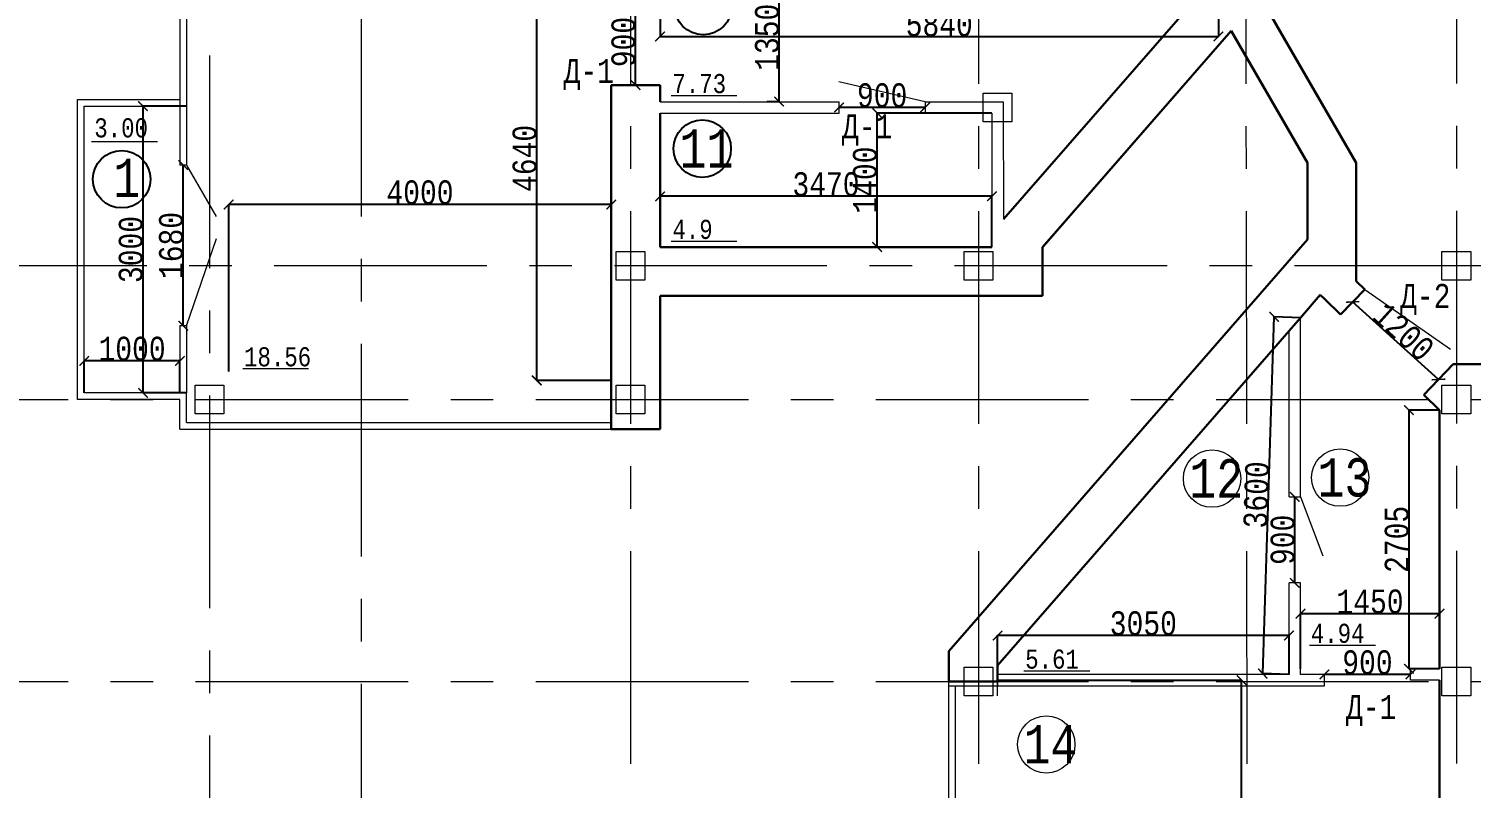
# Model space of a CAD drawing. Header units: millimetres. Extents: x -689206 to 4969298, y -1019800 to 703299.
# Drawn here: x 513378 to 528457, y -640407 to -632468 of the extents above; entities that cross this region are included whole.
import ezdxf

# ---------------------------------------------------------------- set-up
doc = ezdxf.new("R2010")
doc.units = ezdxf.units.MM
doc.linetypes.add('осеваяX2', pattern=[101.6, 63.5, -12.7, 12.7, -12.7])
for name, color, linetype, lineweight in [('б', 231, 'Continuous', 30), ('БАЛКОН', 7, 'Continuous', 20), ('несущие', 7, 'Continuous', 30), ('ПЕРЕГОРОДКИ', 252, 'Continuous', 9), ('РАЗМЕРЫ', 7, 'Continuous', 9), ('стены', 7, 'Continuous', 20)]:
    doc.layers.add(name, color=color, linetype=linetype, lineweight=lineweight)
doc.layers.add('четотам', color=7, linetype='Continuous')
doc.styles.add('Аннотативный', font='isocteur.ttf', dxfattribs={"width": 0.7, "height": 250})
doc.dimstyles.new('Аннотативный', dxfattribs={"dimscale": 0, "dimtxt": 250, "dimasz": 100, "dimexe": 1.25, "dimexo": 0.625, "dimtad": 1, "dimdec": 0, "dimtxsty": 'Аннотативный', "dimblk": 'ARCHTICK', "dimcen": 2.5, "dimadec": 0, "dimazin": 0, "dimtfac": 1, "dimtdec": 0, "dimtmove": 0, "dimatfit": 3, "dimfxl": 1, "dimarcsym": 0})

# ---------------------------------------------------------------- blocks, each defined once
blk = doc.blocks.new('_ArchTick')
at = {"color": 0, "linetype": 'ByBlock', "const_width": 0.15}
blk.add_lwpolyline([(-0.5, -0.5), (0.5, 0.5)], dxfattribs=at)
blk = doc.blocks.new('*D4119')
at = {"layer": 'Defpoints', "color": 0, "lineweight": 9, "transparency": 16777216}
for p in [(523506, -639278), (526058, -639278), (523506, -642839)]:
    blk.add_point(p, dxfattribs=at)
at = {"layer": 'стены', "color": 0, "lineweight": -2, "transparency": 16777216}
for p, q in [((523507, -639278), (526060, -639278)), ((526058, -642839), (526058, -639278)), ((523507, -642839), (526060, -642839))]:
    blk.add_line(p, q, dxfattribs=at)
at = {"layer": 'стены', "color": 0, "lineweight": -2, "transparency": 16777216, "xscale": 100, "yscale": 100, "zscale": 100}
for p, rotation in [((526058, -639278), 90), ((526058, -642839), 270)]:
    blk.add_blockref('_ArchTick', p, dxfattribs=dict(at, rotation=rotation))
at = {"layer": 'стены', "color": 0, "lineweight": 5, "transparency": 16777216, "insert": (525933, -641059), "char_height": 250, "attachment_point": 5, "rotation": 90, "style": 'Аннотативный'}
blk.add_mtext('3560', dxfattribs=at)
blk = doc.blocks.new('*D4145')
at = {"layer": 'Defpoints', "color": 0, "lineweight": 9, "transparency": 16777216}
for p in [(526613, -637361), (526613, -637361), (526613, -638261)]:
    blk.add_point(p, dxfattribs=at)
at = {"layer": 'стены', "color": 0, "lineweight": -2, "transparency": 16777216}
for p, q in [((526613, -638261), (526613, -637361)), ((526614, -637361), (526614, -637361)), ((526614, -638261), (526614, -638261))]:
    blk.add_line(p, q, dxfattribs=at)
at = {"layer": 'стены', "color": 0, "lineweight": -2, "transparency": 16777216, "xscale": 100, "yscale": 100, "zscale": 100}
for p, rotation in [((526613, -637361), 90), ((526613, -638261), 270)]:
    blk.add_blockref('_ArchTick', p, dxfattribs=dict(at, rotation=rotation))
at = {"layer": 'стены', "color": 0, "lineweight": 5, "transparency": 16777216, "insert": (526488, -637811), "char_height": 250, "attachment_point": 5, "rotation": 90, "style": 'Аннотативный'}
blk.add_mtext('900', dxfattribs=at)
blk = doc.blocks.new('*D4147')
at = {"layer": 'Defpoints', "color": 0, "lineweight": 9, "transparency": 16777216}
for p in [(526923, -639218), (526923, -639218), (527823, -639218)]:
    blk.add_point(p, dxfattribs=at)
at = {"layer": 'стены', "color": 0, "lineweight": -2, "transparency": 16777216}
for p, q in [((526923, -639218), (526923, -639217)), ((527823, -639218), (526923, -639218)), ((527823, -639218), (527823, -639217))]:
    blk.add_line(p, q, dxfattribs=at)
at = {"layer": 'стены', "color": 0, "lineweight": -2, "transparency": 16777216, "xscale": 100, "yscale": 100, "zscale": 100, "rotation": 180}
blk.add_blockref('_ArchTick', (526923, -639218), dxfattribs=at)
at = {"layer": 'стены', "color": 0, "lineweight": -2, "transparency": 16777216, "xscale": 100, "yscale": 100, "zscale": 100}
blk.add_blockref('_ArchTick', (527823, -639218), dxfattribs=at)
at = {"layer": 'стены', "color": 0, "transparency": 16777216, "insert": (527373, -639093), "char_height": 250, "attachment_point": 5, "style": 'Аннотативный'}
blk.add_mtext('900', dxfattribs=at)
blk = doc.blocks.new('*D4163')
at = {"layer": 'Defpoints', "color": 0, "linetype": 'ByBlock', "lineweight": 9, "transparency": 16777216}
for p in [(515027, -633275), (514571, -636275), (515027, -636275)]:
    blk.add_point(p, dxfattribs=at)
at = {"layer": 'б', "color": 0, "linetype": 'ByBlock', "lineweight": -2, "transparency": 16777216}
for p, q in [((515026, -633275), (514570, -633275)), ((514571, -633275), (514571, -636275)), ((515026, -636275), (514570, -636275))]:
    blk.add_line(p, q, dxfattribs=at)
at = {"layer": 'б', "color": 0, "linetype": 'ByBlock', "lineweight": -2, "transparency": 16777216, "xscale": 100, "yscale": 100, "zscale": 100}
for p, rotation in [((514571, -633275), 90), ((514571, -636275), 270)]:
    blk.add_blockref('_ArchTick', p, dxfattribs=dict(at, rotation=rotation))
at = {"layer": 'б', "color": 0, "linetype": 'ByBlock', "lineweight": 5, "transparency": 16777216, "insert": (514445, -634775), "char_height": 250, "attachment_point": 5, "rotation": 90, "style": 'Аннотативный'}
blk.add_mtext('3000', dxfattribs=at)
blk = doc.blocks.new('*D4164')
at = {"layer": 'Defpoints', "color": 0, "linetype": 'ByBlock', "lineweight": 9, "transparency": 16777216}
for p in [(513957, -635939), (513957, -636275), (514957, -636275)]:
    blk.add_point(p, dxfattribs=at)
at = {"layer": 'б', "color": 0, "linetype": 'ByBlock', "lineweight": -2, "transparency": 16777216}
for p, q in [((513957, -636274), (513957, -635938)), ((514957, -635939), (513957, -635939)), ((514957, -636274), (514957, -635938))]:
    blk.add_line(p, q, dxfattribs=at)
at = {"layer": 'б', "color": 0, "linetype": 'ByBlock', "lineweight": -2, "transparency": 16777216, "xscale": 100, "yscale": 100, "zscale": 100, "rotation": 180}
blk.add_blockref('_ArchTick', (513957, -635939), dxfattribs=at)
at = {"layer": 'б', "color": 0, "linetype": 'ByBlock', "lineweight": -2, "transparency": 16777216, "xscale": 100, "yscale": 100, "zscale": 100}
blk.add_blockref('_ArchTick', (514957, -635939), dxfattribs=at)
at = {"layer": 'б', "color": 0, "linetype": 'ByBlock', "lineweight": 5, "transparency": 16777216, "insert": (514457, -635814), "char_height": 250, "attachment_point": 5, "style": 'Аннотативный'}
blk.add_mtext('1000', dxfattribs=at)
blk = doc.blocks.new('*D4168')
at = {"layer": 'Defpoints', "color": 0, "lineweight": 9, "transparency": 16777216}
for p in [(523506, -638811), (523506, -639218), (526553, -639218)]:
    blk.add_point(p, dxfattribs=at)
at = {"layer": 'ПЕРЕГОРОДКИ', "color": 0, "lineweight": -2, "transparency": 16777216}
for p, q in [((523506, -639218), (523506, -638809)), ((526553, -638811), (523506, -638811)), ((526553, -639218), (526553, -638809))]:
    blk.add_line(p, q, dxfattribs=at)
at = {"layer": 'ПЕРЕГОРОДКИ', "color": 0, "lineweight": -2, "transparency": 16777216, "xscale": 100, "yscale": 100, "zscale": 100, "rotation": 180}
blk.add_blockref('_ArchTick', (523506, -638811), dxfattribs=at)
at = {"layer": 'ПЕРЕГОРОДКИ', "color": 0, "lineweight": -2, "transparency": 16777216, "xscale": 100, "yscale": 100, "zscale": 100}
blk.add_blockref('_ArchTick', (526553, -638811), dxfattribs=at)
at = {"layer": 'ПЕРЕГОРОДКИ', "color": 0, "lineweight": 5, "transparency": 16777216, "insert": (525030, -638685), "char_height": 250, "attachment_point": 5, "style": 'Аннотативный'}
blk.add_mtext('3050', dxfattribs=at)
blk = doc.blocks.new('*D4169')
at = {"layer": 'Defpoints', "color": 0, "lineweight": 9, "transparency": 16777216}
for p in [(526398, -635479), (526673, -635488), (526553, -639218)]:
    blk.add_point(p, dxfattribs=at)
at = {"layer": 'ПЕРЕГОРОДКИ', "color": 0, "lineweight": -2, "transparency": 16777216}
for p, q in [((526278, -639209), (526398, -635479)), ((526673, -635488), (526397, -635479)), ((526553, -639218), (526277, -639209))]:
    blk.add_line(p, q, dxfattribs=at)
at = {"layer": 'ПЕРЕГОРОДКИ', "color": 0, "lineweight": -2, "transparency": 16777216, "xscale": 100, "yscale": 100, "zscale": 100}
for p, rotation in [((526398, -635479), 88.15754055116216), ((526278, -639209), 268.1575405511622)]:
    blk.add_blockref('_ArchTick', p, dxfattribs=dict(at, rotation=rotation))
at = {"layer": 'ПЕРЕГОРОДКИ', "color": 0, "lineweight": 5, "transparency": 16777216, "insert": (526213, -637340), "char_height": 250, "attachment_point": 5, "rotation": 88.1575, "style": 'Аннотативный'}
blk.add_mtext('3600', dxfattribs=at)
blk = doc.blocks.new('*D4173')
at = {"layer": 'Defpoints', "color": 0, "linetype": 'ByBlock', "lineweight": 9, "transparency": 16777216}
for p in [(518688, -631502), (519467, -631502), (519467, -636144)]:
    blk.add_point(p, dxfattribs=at)
at = {"layer": 'ПЕРЕГОРОДКИ', "color": 0, "linetype": 'ByBlock', "lineweight": -2, "transparency": 16777216}
for p, q in [((519466, -631502), (518687, -631502)), ((518688, -636144), (518688, -631502)), ((519466, -636144), (518687, -636144))]:
    blk.add_line(p, q, dxfattribs=at)
at = {"layer": 'ПЕРЕГОРОДКИ', "color": 0, "linetype": 'ByBlock', "lineweight": -2, "transparency": 16777216, "xscale": 100, "yscale": 100, "zscale": 100}
for p, rotation in [((518688, -631502), 90), ((518688, -636144), 270)]:
    blk.add_blockref('_ArchTick', p, dxfattribs=dict(at, rotation=rotation))
at = {"layer": 'ПЕРЕГОРОДКИ', "color": 0, "linetype": 'ByBlock', "lineweight": 5, "transparency": 16777216, "insert": (518562, -633823), "char_height": 250, "attachment_point": 5, "rotation": 90, "style": 'Аннотативный'}
blk.add_mtext('4640', dxfattribs=at)
blk = doc.blocks.new('*D4174')
at = {"layer": 'Defpoints', "color": 0, "linetype": 'ByBlock', "lineweight": 9, "transparency": 16777216}
for p in [(515467, -634305), (515467, -636050), (519467, -636008)]:
    blk.add_point(p, dxfattribs=at)
at = {"layer": 'ПЕРЕГОРОДКИ', "color": 0, "linetype": 'ByBlock', "lineweight": -2, "transparency": 16777216}
for p, q in [((515467, -636050), (515467, -634303)), ((519467, -634305), (515467, -634305)), ((519467, -636008), (519467, -634303))]:
    blk.add_line(p, q, dxfattribs=at)
at = {"layer": 'ПЕРЕГОРОДКИ', "color": 0, "linetype": 'ByBlock', "lineweight": -2, "transparency": 16777216, "xscale": 100, "yscale": 100, "zscale": 100, "rotation": 180}
blk.add_blockref('_ArchTick', (515467, -634305), dxfattribs=at)
at = {"layer": 'ПЕРЕГОРОДКИ', "color": 0, "linetype": 'ByBlock', "lineweight": -2, "transparency": 16777216, "xscale": 100, "yscale": 100, "zscale": 100}
blk.add_blockref('_ArchTick', (519467, -634305), dxfattribs=at)
at = {"layer": 'ПЕРЕГОРОДКИ', "color": 0, "linetype": 'ByBlock', "lineweight": 5, "transparency": 16777216, "insert": (517467, -634179), "char_height": 250, "attachment_point": 5, "style": 'Аннотативный'}
blk.add_mtext('4000', dxfattribs=at)
blk = doc.blocks.new('*D4180')
at = {"layer": 'Defpoints', "color": 0, "linetype": 'ByBlock', "lineweight": 9, "transparency": 16777216}
for p in [(519977, -634219), (519977, -634749), (523447, -634749)]:
    blk.add_point(p, dxfattribs=at)
at = {"layer": 'РАЗМЕРЫ', "color": 0, "linetype": 'ByBlock', "lineweight": -2, "transparency": 16777216}
for p, q in [((519977, -634749), (519977, -634218)), ((523447, -634219), (519977, -634219)), ((523447, -634749), (523447, -634218))]:
    blk.add_line(p, q, dxfattribs=at)
at = {"layer": 'РАЗМЕРЫ', "color": 0, "linetype": 'ByBlock', "lineweight": -2, "transparency": 16777216, "xscale": 100, "yscale": 100, "zscale": 100, "rotation": 180}
blk.add_blockref('_ArchTick', (519977, -634219), dxfattribs=at)
at = {"layer": 'РАЗМЕРЫ', "color": 0, "linetype": 'ByBlock', "lineweight": -2, "transparency": 16777216, "xscale": 100, "yscale": 100, "zscale": 100}
blk.add_blockref('_ArchTick', (523447, -634219), dxfattribs=at)
at = {"layer": 'РАЗМЕРЫ', "color": 0, "linetype": 'ByBlock', "lineweight": 5, "transparency": 16777216, "insert": (521712, -634094), "char_height": 250, "attachment_point": 5, "style": 'Аннотативный'}
blk.add_mtext('3470', dxfattribs=at)
blk = doc.blocks.new('*D4185')
at = {"layer": 'Defpoints', "color": 0, "linetype": 'ByBlock', "lineweight": 9, "transparency": 16777216}
for p in [(519977, -631882), (525815, -631882), (525815, -632548)]:
    blk.add_point(p, dxfattribs=at)
at = {"layer": 'РАЗМЕРЫ', "color": 0, "linetype": 'ByBlock', "lineweight": -2, "transparency": 16777216}
for p, q in [((519977, -631883), (519977, -632549)), ((525815, -631883), (525815, -632549)), ((519977, -632548), (525815, -632548))]:
    blk.add_line(p, q, dxfattribs=at)
at = {"layer": 'РАЗМЕРЫ', "color": 0, "linetype": 'ByBlock', "lineweight": -2, "transparency": 16777216, "xscale": 100, "yscale": 100, "zscale": 100, "rotation": 180}
blk.add_blockref('_ArchTick', (519977, -632548), dxfattribs=at)
at = {"layer": 'РАЗМЕРЫ', "color": 0, "linetype": 'ByBlock', "lineweight": -2, "transparency": 16777216, "xscale": 100, "yscale": 100, "zscale": 100}
blk.add_blockref('_ArchTick', (525815, -632548), dxfattribs=at)
at = {"layer": 'РАЗМЕРЫ', "color": 0, "linetype": 'ByBlock', "lineweight": 5, "transparency": 16777216, "insert": (522896, -632422), "char_height": 250, "attachment_point": 5, "style": 'Аннотативный'}
blk.add_mtext('5840', dxfattribs=at)
blk = doc.blocks.new('*D4186')
at = {"layer": 'Defpoints', "color": 0, "linetype": 'ByBlock', "lineweight": 9, "transparency": 16777216}
for p in [(521093, -631882), (521222, -631882), (521093, -633229)]:
    blk.add_point(p, dxfattribs=at)
at = {"layer": 'РАЗМЕРЫ', "color": 0, "linetype": 'ByBlock', "lineweight": -2, "transparency": 16777216}
for p, q in [((521094, -631882), (521224, -631882)), ((521222, -633229), (521222, -631882)), ((521094, -633229), (521224, -633229))]:
    blk.add_line(p, q, dxfattribs=at)
at = {"layer": 'РАЗМЕРЫ', "color": 0, "linetype": 'ByBlock', "lineweight": -2, "transparency": 16777216, "xscale": 100, "yscale": 100, "zscale": 100}
for p, rotation in [((521222, -631882), 90), ((521222, -633229), 270)]:
    blk.add_blockref('_ArchTick', p, dxfattribs=dict(at, rotation=rotation))
at = {"layer": 'РАЗМЕРЫ', "color": 0, "linetype": 'ByBlock', "lineweight": 5, "transparency": 16777216, "insert": (521097, -632556), "char_height": 250, "attachment_point": 5, "rotation": 90, "style": 'Аннотативный'}
blk.add_mtext('1350', dxfattribs=at)
blk = doc.blocks.new('*D4038')
at = {"layer": 'Defpoints', "color": 0, "linetype": 'ByBlock', "lineweight": 9, "transparency": 16777216}
for p in [(527218, -635323), (527218, -635323), (528116, -636134)]:
    blk.add_point(p, dxfattribs=at)
at = {"layer": 'РАЗМЕРЫ', "color": 0, "linetype": 'ByBlock', "lineweight": -2, "transparency": 16777216}
for p, q in [((528116, -636134), (527218, -635323)), ((527219, -635322), (527219, -635322)), ((528116, -636134), (528117, -636133))]:
    blk.add_line(p, q, dxfattribs=at)
at = {"layer": 'РАЗМЕРЫ', "color": 0, "linetype": 'ByBlock', "lineweight": -2, "transparency": 16777216, "xscale": 100, "yscale": 100, "zscale": 100}
for p, rotation in [((527218, -635323), 137.8804456620987), ((528116, -636134), 317.8804456620987)]:
    blk.add_blockref('_ArchTick', p, dxfattribs=dict(at, rotation=rotation))
at = {"layer": 'РАЗМЕРЫ', "color": 0, "linetype": 'ByBlock', "lineweight": 5, "transparency": 16777216, "insert": (527751, -635635), "char_height": 250, "attachment_point": 5, "rotation": 317.8804, "style": 'Аннотативный'}
blk.add_mtext('1200', dxfattribs=at)
blk = doc.blocks.new('*D4051')
at = {"layer": 'Defpoints', "color": 0, "linetype": 'ByBlock', "lineweight": 9, "transparency": 16777216}
for p in [(522247, -633349), (523447, -633349), (523447, -634749)]:
    blk.add_point(p, dxfattribs=at)
at = {"layer": 'РАЗМЕРЫ', "color": 0, "linetype": 'ByBlock', "lineweight": -2, "transparency": 16777216}
for p, q in [((523446, -633349), (522245, -633349)), ((522247, -634749), (522247, -633349)), ((523446, -634749), (522245, -634749))]:
    blk.add_line(p, q, dxfattribs=at)
at = {"layer": 'РАЗМЕРЫ', "color": 0, "linetype": 'ByBlock', "lineweight": -2, "transparency": 16777216, "xscale": 100, "yscale": 100, "zscale": 100}
for p, rotation in [((522247, -633349), 90), ((522247, -634749), 270)]:
    blk.add_blockref('_ArchTick', p, dxfattribs=dict(at, rotation=rotation))
at = {"layer": 'РАЗМЕРЫ', "color": 0, "linetype": 'ByBlock', "lineweight": 5, "transparency": 16777216, "insert": (522121, -634049), "char_height": 250, "attachment_point": 5, "rotation": 90, "style": 'Аннотативный'}
blk.add_mtext('1400', dxfattribs=at)
blk = doc.blocks.new('*D4052')
at = {"layer": 'Defpoints', "color": 0, "linetype": 'ByBlock', "lineweight": 9, "transparency": 16777216}
for p in [(521849, -633289), (521849, -633289), (522749, -633292)]:
    blk.add_point(p, dxfattribs=at)
at = {"layer": 'РАЗМЕРЫ', "color": 0, "linetype": 'ByBlock', "lineweight": -2, "transparency": 16777216}
for p, q in [((521849, -633289), (521849, -633288)), ((522749, -633289), (521849, -633289)), ((522749, -633292), (522749, -633288))]:
    blk.add_line(p, q, dxfattribs=at)
at = {"layer": 'РАЗМЕРЫ', "color": 0, "linetype": 'ByBlock', "lineweight": -2, "transparency": 16777216, "xscale": 100, "yscale": 100, "zscale": 100, "rotation": 180}
blk.add_blockref('_ArchTick', (521849, -633289), dxfattribs=at)
at = {"layer": 'РАЗМЕРЫ', "color": 0, "linetype": 'ByBlock', "lineweight": -2, "transparency": 16777216, "xscale": 100, "yscale": 100, "zscale": 100}
blk.add_blockref('_ArchTick', (522749, -633289), dxfattribs=at)
at = {"layer": 'РАЗМЕРЫ', "color": 0, "linetype": 'ByBlock', "lineweight": 5, "transparency": 16777216, "insert": (522299, -633164), "char_height": 250, "attachment_point": 5, "style": 'Аннотативный'}
blk.add_mtext('900', dxfattribs=at)
blk = doc.blocks.new('*D4054')
at = {"layer": 'Defpoints', "color": 0, "linetype": 'ByBlock', "lineweight": 9, "transparency": 16777216}
for p in [(519722, -632156), (519722, -632156), (519722, -633056)]:
    blk.add_point(p, dxfattribs=at)
at = {"layer": 'РАЗМЕРЫ', "color": 0, "linetype": 'ByBlock', "lineweight": -2, "transparency": 16777216}
for p, q in [((519722, -633056), (519722, -632156)), ((519723, -632156), (519723, -632156)), ((519723, -633056), (519723, -633056))]:
    blk.add_line(p, q, dxfattribs=at)
at = {"layer": 'РАЗМЕРЫ', "color": 0, "linetype": 'ByBlock', "lineweight": -2, "transparency": 16777216, "xscale": 100, "yscale": 100, "zscale": 100}
for p, rotation in [((519722, -632156), 90), ((519722, -633056), 270)]:
    blk.add_blockref('_ArchTick', p, dxfattribs=dict(at, rotation=rotation))
at = {"layer": 'РАЗМЕРЫ', "color": 0, "linetype": 'ByBlock', "lineweight": 5, "transparency": 16777216, "insert": (519596, -632606), "char_height": 250, "attachment_point": 5, "rotation": 90, "style": 'Аннотативный'}
blk.add_mtext('900', dxfattribs=at)
blk = doc.blocks.new('*D4056')
at = {"layer": 'Defpoints', "color": 0, "linetype": 'ByBlock', "lineweight": 9, "transparency": 16777216}
for p in [(528126, -636454), (527807, -639158), (528126, -639158)]:
    blk.add_point(p, dxfattribs=at)
at = {"layer": 'РАЗМЕРЫ', "color": 0, "linetype": 'ByBlock', "lineweight": -2, "transparency": 16777216}
for p, q in [((528126, -636454), (527806, -636454)), ((527807, -636454), (527807, -639158)), ((528126, -639158), (527806, -639158))]:
    blk.add_line(p, q, dxfattribs=at)
at = {"layer": 'РАЗМЕРЫ', "color": 0, "linetype": 'ByBlock', "lineweight": -2, "transparency": 16777216, "xscale": 100, "yscale": 100, "zscale": 100}
for p, rotation in [((527807, -636454), 90), ((527807, -639158), 270)]:
    blk.add_blockref('_ArchTick', p, dxfattribs=dict(at, rotation=rotation))
at = {"layer": 'РАЗМЕРЫ', "color": 0, "linetype": 'ByBlock', "lineweight": 5, "transparency": 16777216, "insert": (527681, -637806), "char_height": 250, "attachment_point": 5, "rotation": 90, "style": 'Аннотативный'}
blk.add_mtext('2705', dxfattribs=at)
blk = doc.blocks.new('*D4057')
at = {"layer": 'Defpoints', "color": 0, "linetype": 'ByBlock', "lineweight": 9, "transparency": 16777216}
for p in [(526673, -638583), (526673, -639158), (528126, -639158)]:
    blk.add_point(p, dxfattribs=at)
at = {"layer": 'РАЗМЕРЫ', "color": 0, "linetype": 'ByBlock', "lineweight": -2, "transparency": 16777216}
for p, q in [((526673, -639158), (526673, -638582)), ((528126, -638583), (526673, -638583)), ((528126, -639158), (528126, -638582))]:
    blk.add_line(p, q, dxfattribs=at)
at = {"layer": 'РАЗМЕРЫ', "color": 0, "linetype": 'ByBlock', "lineweight": -2, "transparency": 16777216, "xscale": 100, "yscale": 100, "zscale": 100, "rotation": 180}
blk.add_blockref('_ArchTick', (526673, -638583), dxfattribs=at)
at = {"layer": 'РАЗМЕРЫ', "color": 0, "linetype": 'ByBlock', "lineweight": -2, "transparency": 16777216, "xscale": 100, "yscale": 100, "zscale": 100}
blk.add_blockref('_ArchTick', (528126, -638583), dxfattribs=at)
at = {"layer": 'РАЗМЕРЫ', "color": 0, "linetype": 'ByBlock', "lineweight": 5, "transparency": 16777216, "insert": (527400, -638457), "char_height": 250, "attachment_point": 5, "style": 'Аннотативный'}
blk.add_mtext('1450', dxfattribs=at)
blk = doc.blocks.new('*D4195')
at = {"layer": 'Defpoints', "color": 0, "lineweight": 9, "ltscale": 35, "transparency": 16777216}
for p in [(514992, -633893), (514992, -633893), (514992, -635573)]:
    blk.add_point(p, dxfattribs=at)
at = {"layer": 'РАЗМЕРЫ', "color": 0, "lineweight": -2, "ltscale": 35, "transparency": 16777216}
for p, q in [((514991, -633893), (514991, -633893)), ((514992, -635573), (514992, -633893)), ((514991, -635573), (514991, -635573))]:
    blk.add_line(p, q, dxfattribs=at)
at = {"layer": 'РАЗМЕРЫ', "color": 0, "lineweight": -2, "ltscale": 35, "transparency": 16777216, "xscale": 100, "yscale": 100, "zscale": 100}
for p, rotation in [((514992, -633893), 90), ((514992, -635573), 270)]:
    blk.add_blockref('_ArchTick', p, dxfattribs=dict(at, rotation=rotation))
at = {"layer": 'РАЗМЕРЫ', "color": 0, "lineweight": 9, "ltscale": 35, "transparency": 16777216, "insert": (514866, -634733), "char_height": 250, "attachment_point": 5, "rotation": 90, "style": 'Аннотативный'}
blk.add_mtext('1680', dxfattribs=at)

msp = doc.modelspace()

# ---------------------------------------------------------------- linework, layer by layer
at = {"layer": 'б', "color": 18, "linetype": 'ByBlock', "lineweight": 9, "true_color": 0x000000}
for p, q in [((513887.1, -636345), (513887.1, -633205)), ((515027.1, -633893.3), (515337, -634430.1)), ((515027.1, -635573.3), (515340, -634659.3))]:
    msp.add_line(p, q, dxfattribs=at)
at = {"layer": 'БАЛКОН', "lineweight": 9}
for p, q in [((513887.1, -633205), (514957.1, -633205)), ((513957.1, -636275), (513957.1, -633275)), ((513957.1, -633275), (515027.1, -633275)), ((515027.1, -636275), (513957.1, -636275))]:
    msp.add_line(p, q, dxfattribs=at)
at = {"layer": 'БАЛКОН'}
msp.add_line((514957.1, -636345), (513887.1, -636345), dxfattribs=at)
at = {"layer": 'несущие', "color": 0}
for p, q in [((523506.4, -639292.3), (523506.4, -639158.3)), ((522996.4, -639292.3), (523506.4, -639292.3))]:
    msp.add_line(p, q, dxfattribs=at)
at = {"layer": 'ПЕРЕГОРОДКИ', "color": 0, "lineweight": 13}
for p, q in [((526553.2, -639218.3), (523506.4, -639218.3)), ((526923.2, -639218.3), (526673.2, -639218.3)), ((522996.4, -639338.3), (526923.2, -639338.3))]:
    msp.add_line(p, q, dxfattribs=at)
at = {"layer": 'ПЕРЕГОРОДКИ', "color": 0}
for p, q in [((526923.2, -639338.3), (526923.2, -639218.3)), ((523506.4, -639278.3), (523506.4, -639338.3))]:
    msp.add_line(p, q, dxfattribs=at)
at = {"layer": 'РАЗМЕРЫ', "linetype": 'осеваяX2', "lineweight": 5, "ltscale": 35}
for p, q in [((516856.4, -655764.7), (516856.4, -605926.9)), ((519667.1, -605926.9), (519667.1, -655764.7)), ((526058.5, -605926.9), (526138.6, -655764.7)), ((528302.5, -605923.3), (528302.5, -655764.7)), ((515267.1, -618522.3), (515267.1, -655764.7)), ((571506.4, -634945), (504453.7, -634945))]:
    msp.add_line(p, q, dxfattribs=at)
at = {"layer": 'РАЗМЕРЫ', "lineweight": 9, "ltscale": 35}
for p, q in [((514957.1, -631122.3), (514957.1, -633275)), ((515027.1, -631502.3), (515027.1, -633275)), ((514957.1, -633275), (514957.1, -633893.3)), ((515027.1, -633275), (515027.1, -633893.3)), ((515027.1, -633893.3), (514957.1, -633893.3)), ((515027.1, -635573.3), (514957.1, -635573.3)), ((514957.1, -635573.3), (514957.1, -636275)), ((515027.1, -635573.3), (515027.1, -636275)), ((514957.1, -636654.3), (514957.1, -636344.3)), ((515027.1, -636584.3), (515027.1, -636275))]:
    msp.add_line(p, q, dxfattribs=at)
at = {"layer": 'РАЗМЕРЫ', "linetype": 'ByBlock', "lineweight": 9}
for p, q in [((522748.9, -633229.5), (521845.9, -633021.7)), ((527345.3, -635191.5), (528240.7, -635815.5))]:
    msp.add_line(p, q, dxfattribs=at)
at = {"layer": 'РАЗМЕРЫ', "linetype": 'ByBlock', "lineweight": 30}
for p, q in [((519977.1, -633056.5), (519467.1, -633056.5)), ((519977.1, -633229.5), (519977.1, -633056.5)), ((527256.4, -635105.6), (527345.3, -635191.5)), ((526927.3, -635295.6), (526880.2, -635250.1)), ((526927.3, -635295.6), (527091.5, -635454.2)), ((527345.3, -635191.5), (527091.5, -635454.2)), ((528270.4, -635974.3), (527961.4, -636294.3)), ((528270.4, -635974.3), (528625.5, -635974.3)), ((527961.4, -636294.3), (528126.5, -636453.8)), ((519977.1, -636654.3), (519467.1, -636654.3))]:
    msp.add_line(p, q, dxfattribs=at)
at = {"layer": 'РАЗМЕРЫ'}
for p, q in [((520092.3, -633163.9), (520781.6, -633163.9)), ((514032.7, -633645.7), (514722, -633645.7)), ((520092.3, -634688.4), (520781.6, -634688.4)), ((515613.7, -636020.5), (516302.9, -636020.5)), ((514957.1, -636654.3), (519977.1, -636654.3)), ((515027.1, -636584.3), (519467.1, -636584.3))]:
    msp.add_line(p, q, dxfattribs=at)
at = {"layer": 'РАЗМЕРЫ', "linetype": 'ByBlock', "lineweight": 20}
for p, q in [((519977.1, -633229.5), (521848.9, -633229.5)), ((519977.1, -633229.5), (521848.9, -633229.5)), ((521848.9, -633349.5), (521848.9, -633229.5)), ((522748.9, -633229.5), (523273.6, -633229.5)), ((522748.9, -633229.5), (523564.4, -633229.5)), ((522748.9, -633229.5), (522748.9, -633349.5)), ((523564.4, -633229.5), (523566.4, -634458.9)), ((519977.1, -634749.5), (519977.1, -633349.5)), ((519977.1, -633349.5), (521848.9, -633349.5)), ((519977.1, -633349.5), (521848.9, -633349.5)), ((522748.9, -633349.5), (523273.6, -633349.5)), ((522748.9, -633349.5), (523447.1, -633349.5)), ((523447.1, -633349.5), (523447.1, -634749.5))]:
    msp.add_line(p, q, dxfattribs=at)
at = {"layer": 'РАЗМЕРЫ', "linetype": 'ByBlock', "lineweight": 9, "ltscale": 35}
msp.add_line((528290.5, -635974.3), (528270.4, -635974.3), dxfattribs=at)
at = {"layer": 'РАЗМЕРЫ', "lineweight": 5}
for p, q in [((526766.9, -638912.1), (527456.2, -638912.1)), ((523780.9, -639181.9), (524470.1, -639181.9))]:
    msp.add_line(p, q, dxfattribs=at)
at = {"layer": 'стены', "linetype": 'осеваяX2', "lineweight": 5, "ltscale": 35}
for p, q in [((523306.4, -605926.9), (523306.4, -655764.7)), ((504453.7, -636344.3), (571506.4, -636344.3)), ((504453.7, -639292.3), (571506.4, -639292.3))]:
    msp.add_line(p, q, dxfattribs=at)
at = {"layer": 'стены', "lineweight": 30}
for p, q in [((525814.7, -631882.3), (523566.4, -634458.9)), ((526256.4, -632137.3), (527256.4, -633869.4)), ((525949.5, -632489), (523977.1, -634749.5)), ((525949.5, -632489), (523986.7, -634738.4)), ((526746.4, -633869.4), (525949.5, -632489)), ((519467.1, -633056.5), (519467.1, -636654.3)), ((519977.1, -633229.5), (519977.1, -633056.5)), ((519977.1, -634749.5), (519977.1, -633349.5)), ((526746.4, -634669.4), (526746.4, -633869.4)), ((527256.4, -633869.4), (527256.4, -634669.4)), ((522996.4, -638974.8), (526746.4, -634669.4)), ((527256.4, -634669.4), (527256.4, -635105.6)), ((519977.1, -634749.5), (523447.1, -634749.5)), ((523977.1, -634749.5), (523977.1, -635259.5)), ((527256.4, -635105.6), (527345.3, -635191.5)), ((523977.1, -635259.5), (519977.1, -635259.5)), ((519977.1, -636654.3), (519977.1, -635259.5)), ((526673.2, -635487.9), (526880.2, -635250.1)), ((523506.4, -639123.7), (526673.2, -635487.9)), ((528126.5, -639158.3), (528126.5, -636453.8)), ((522996.4, -638974.8), (522996.4, -639292.3)), ((523506.4, -639123.7), (523506.4, -639158.3)), ((528126.5, -639544.3), (528126.5, -639278.3)), ((528126.5, -639544.3), (528126.5, -642838.8))]:
    msp.add_line(p, q, dxfattribs=at)
at = {"layer": 'стены'}
for p, q in [((526746.4, -633869.4), (526246.4, -633003.3)), ((527256.4, -633869.4), (526756.4, -633003.3)), ((519467.1, -635259.5), (519467.1, -633056.5)), ((526746.4, -634669.3), (526746.4, -633869.3)), ((526746.4, -634669.4), (526746.4, -633869.4)), ((527256.4, -633869.3), (527256.4, -634669.3)), ((527256.4, -633869.4), (527256.4, -634669.4)), ((522996.4, -638974.8), (526746.4, -634669.3)), ((522996.4, -638974.8), (526746.4, -634669.4)), ((527256.4, -634669.3), (527256.4, -635105.6)), ((527256.4, -634669.4), (527256.4, -635105.6)), ((528126.5, -636453.8), (528126.5, -638119.8)), ((526673.2, -637360.5), (526905, -637976.8)), ((522996.4, -640206.2), (522996.4, -638974.8)), ((523506.4, -639442.3), (523506.4, -639142.3)), ((528126.5, -639158.3), (527823.2, -639158.3)), ((528126.5, -639158.3), (527823.2, -639158.3)), ((523356.4, -639292.3), (523656.4, -639292.3)), ((528126.5, -639278.3), (527823.2, -639278.3))]:
    msp.add_line(p, q, dxfattribs=at)
at = {"layer": 'стены', "lineweight": 13}
for p, q in [((526673.2, -637360.5), (526673.2, -635487.9)), ((526553.2, -637360.5), (526553.2, -635625.7)), ((526553.2, -637360.5), (526673.2, -637360.5)), ((526553.2, -639218.3), (526553.2, -638260.5)), ((526673.2, -638260.5), (526553.2, -638260.5)), ((526673.2, -639218.3), (526673.2, -638260.5)), ((527823.2, -639278.3), (527823.2, -639158.3)), ((528126.5, -639278.3), (527823.2, -639278.3))]:
    msp.add_line(p, q, dxfattribs=at)
at = {"layer": 'стены', "lineweight": 9}
for p, q in [((522996.4, -647104.3), (522996.4, -638974.8)), ((523066.4, -647034.3), (523066.4, -639338.3))]:
    msp.add_line(p, q, dxfattribs=at)
at = {"layer": 'стены'}
for points in [[(523356.4, -633140.3), (523656.4, -633140.3), (523656.4, -633440.3), (523356.4, -633440.3)], [(519517.1, -634795), (519817.1, -634795), (519817.1, -635095), (519517.1, -635095)], [(523156.4, -634795), (523456.4, -634795), (523456.4, -635095), (523156.4, -635095)], [(515117.1, -636194.3), (515417.1, -636194.3), (515417.1, -636494.3), (515117.1, -636494.3)], [(519517.1, -636194.3), (519817.1, -636194.3), (519817.1, -636494.3), (519517.1, -636494.3)], [(528152.5, -636194.3), (528452.5, -636194.3), (528452.5, -636494.3), (528152.5, -636494.3)], [(523156.4, -639142.3), (523456.4, -639142.3), (523456.4, -639442.3), (523156.4, -639442.3)], [(528152.5, -639142.3), (528452.5, -639142.3), (528452.5, -639442.3), (528152.5, -639442.3)]]:
    msp.add_lwpolyline(points, close=True, dxfattribs=at)
at = {"layer": 'стены', "lineweight": 20}
msp.add_lwpolyline([(528152.5, -634795), (528452.5, -634795), (528452.5, -635095), (528152.5, -635095)], close=True, dxfattribs=at)
at = {"layer": 'четотам'}
for centre in [(520428.4, -632230.4), (520418.4, -633720.4), (514348.4, -634040.4)]:
    msp.add_circle(centre, 300, dxfattribs=at)
at = {"layer": 'четотам', "lineweight": 13}
for centre in [(525748.4, -637170.4), (527088.4, -637160.4), (524015.3, -639950.3)]:
    msp.add_circle(centre, 300, dxfattribs=at)

# ---------------------------------------------------------------- texts
at = {"layer": 'РАЗМЕРЫ', "lineweight": 20, "ltscale": 150, "attachment_point": 1, "style": 'Аннотативный'}
for s, insert, char_height, width in [('Д-1', (518968.4, -632782.8), 250, 922.913), ('Д-1', (521878.4, -633362.8), 250, 922.913), ('11', (520181.2, -633517.3), 401.1, 1460), ('1', (514260.4, -633826.6), 401.1, 1460), ('Д-2', (527714.8, -635135), 250, 922.913), ('Д-1', (527148.4, -639432.8), 250, 922.913)]:
    msp.add_mtext(s, dxfattribs=dict(at, insert=insert, char_height=char_height, width=width))
at = {"layer": 'РАЗМЕРЫ', "char_height": 200, "width": 656.117, "attachment_point": 1, "style": 'Аннотативный'}
for s, insert in [('7.73', (520106.5, -632939.8)), ('3.00', (514062, -633402.9)), ('4.9', (520106.5, -634464.4)), ('18.56', (515627.8, -635796.5))]:
    msp.add_mtext(s, dxfattribs=dict(at, insert=insert))
at = {"layer": 'РАЗМЕРЫ', "lineweight": 13, "ltscale": 150, "char_height": 401.1, "width": 1460, "attachment_point": 1, "style": 'Аннотативный'}
for s, insert in [('12', (525511.2, -636967.3)), ('13', (526851.2, -636957.3)), ('14', (523778, -639747.3))]:
    msp.add_mtext(s, dxfattribs=dict(at, insert=insert))
at = {"layer": 'РАЗМЕРЫ', "lineweight": 5, "char_height": 200, "width": 656.117, "attachment_point": 1, "style": 'Аннотативный'}
for s, insert in [('4.94', (526781.1, -638688.1)), ('5.61', (523795, -638957.8))]:
    msp.add_mtext(s, dxfattribs=dict(at, insert=insert))

# ---------------------------------------------------------------- dimensions: what is measured, and where the dimension line sits
at = {"layer": 'б', "color": 18, "linetype": 'ByBlock', "lineweight": 5, "true_color": 0x000000}
for p1, p2, distance, picture, middle in [((515027.1, -633275), (515027.1, -636275), -456, '*D4163', (514445.4, -634775)), ((514957.1, -636275), (513957.1, -636275), -335.6, '*D4164', (514457.1, -635813.8))]:
    dim = msp.add_aligned_dim(p1=p1, p2=p2, distance=distance, dimstyle='Аннотативный', dxfattribs=at)
    dim.commit()
    dim.dimension.update_dxf_attribs({"geometry": picture, "text_midpoint": middle})
at = {"layer": 'ПЕРЕГОРОДКИ', "color": 18, "linetype": 'ByBlock', "lineweight": 5, "true_color": 0x000000}
dim = msp.add_linear_dim(base=(518688, -631502.3), p1=(519467.1, -636144.3), p2=(519467.1, -631502.3), angle=90, text='4640', dimstyle='Аннотативный', dxfattribs=at)
dim.commit()
dim.dimension.update_dxf_attribs({"geometry": '*D4173', "text_midpoint": (518562.4, -633823.3)})
dim = msp.add_linear_dim(base=(515467.1, -634304.7), p1=(519467.1, -636008.3), p2=(515467.1, -636050.2), dimstyle='Аннотативный', dxfattribs=at)
dim.commit()
dim.dimension.update_dxf_attribs({"geometry": '*D4174', "text_midpoint": (517467.1, -634179.1)})
at = {"layer": 'ПЕРЕГОРОДКИ', "color": 0, "lineweight": 5}
for p2, distance, text, picture, middle in [((526673.2, -635487.9), 275, '3600', '*D4169', (526212.8, -637340.2)), ((523506.4, -639218.3), -407.6, '3050', '*D4168', (525029.8, -638685.1))]:
    dim = msp.add_aligned_dim(p1=(526553.2, -639218.3), p2=p2, distance=distance, text=text, dimstyle='Аннотативный', dxfattribs=at)
    dim.commit()
    dim.dimension.update_dxf_attribs({"geometry": picture, "text_midpoint": middle})
at = {"layer": 'РАЗМЕРЫ', "linetype": 'ByBlock', "lineweight": 5}
dim = msp.add_linear_dim(base=(521222.3, -631882.3), p1=(521093.3, -633229.5), p2=(521093.3, -631882.3), angle=90, text='1350', dimstyle='Аннотативный', dxfattribs=at)
dim.commit()
dim.dimension.update_dxf_attribs({"geometry": '*D4186', "text_midpoint": (521096.7, -632555.9)})
for base, p1, p2, text, picture, middle in [((525814.7, -632547.7), (519977.1, -631882.3), (525814.7, -631882.3), '5840', '*D4185', (522895.9, -632422.1)), ((526673.2, -638583), (528126.5, -639158.3), (526673.2, -639158.3), '1450', '*D4057', (527399.8, -638457.3))]:
    dim = msp.add_linear_dim(base=base, p1=p1, p2=p2, text=text, dimstyle='Аннотативный', dxfattribs=at)
    dim.commit()
    dim.dimension.update_dxf_attribs({"geometry": picture, "text_midpoint": middle})
for base, p1, p2, picture, middle in [((519722.1, -632156.5), (519722.1, -633056.5), (519722.1, -632156.5), '*D4054', (519596.4, -632606.5)), ((522246.6, -633349.5), (523447.1, -634749.5), (523447.1, -633349.5), '*D4051', (522121, -634049.5)), ((527807.0312, -639158.2948), (528126.4617, -636453.7715), (528126.4617, -639158.2948), '*D4056', (527681.4062, -637806.0332))]:
    dim = msp.add_linear_dim(base=base, p1=p1, p2=p2, angle=90, dimstyle='Аннотативный', dxfattribs=at)
    dim.commit()
    dim.dimension.update_dxf_attribs({"geometry": picture, "text_midpoint": middle})
for base, p1, p2, picture, middle in [((521848.9, -633289.5), (522748.9, -633292.3), (521848.9, -633289.5), '*D4052', (522298.9, -633163.9)), ((519977.1, -634219.4), (523447.1, -634749.5), (519977.1, -634749.5), '*D4180', (521712.1, -634093.8))]:
    dim = msp.add_linear_dim(base=base, p1=p1, p2=p2, dimstyle='Аннотативный', dxfattribs=at)
    dim.commit()
    dim.dimension.update_dxf_attribs({"geometry": picture, "text_midpoint": middle})
at = {"layer": 'РАЗМЕРЫ', "lineweight": 9, "ltscale": 35}
dim = msp.add_linear_dim(base=(514992.1, -633893.3), p1=(514992.1, -635573.3), p2=(514992.1, -633893.3), angle=90, dimstyle='Аннотативный', dxfattribs=at)
dim.commit()
dim.dimension.update_dxf_attribs({"geometry": '*D4195', "text_midpoint": (514866.4, -634733.3)})
at = {"layer": 'РАЗМЕРЫ', "linetype": 'ByBlock', "lineweight": 5}
dim = msp.add_aligned_dim(p1=(528115.9, -636134.3), p2=(527218.4, -635322.8), distance=0, text='1200', dimstyle='Аннотативный', dxfattribs=at)
dim.commit()
dim.dimension.update_dxf_attribs({"geometry": '*D4038', "text_midpoint": (527751.4, -635635.4)})
at = {"layer": 'стены', "lineweight": 5}
for p1, p2, distance, picture, middle in [((526613.2, -638260.5), (526613.2, -637360.5), 0, '*D4145', (526487.5, -637810.5)), ((523506.4034, -642838.7755), (523506.4034, -639278.2948), -2551.9825, '*D4119', (525932.7609, -641058.5351))]:
    dim = msp.add_aligned_dim(p1=p1, p2=p2, distance=distance, dimstyle='Аннотативный', dxfattribs=at)
    dim.commit()
    dim.dimension.update_dxf_attribs({"geometry": picture, "text_midpoint": middle})
at = {"layer": 'стены'}
dim = msp.add_aligned_dim(p1=(527823.2, -639218.3), p2=(526923.2, -639218.3), distance=0, dimstyle='Аннотативный', dxfattribs=at)
dim.commit()
dim.dimension.update_dxf_attribs({"geometry": '*D4147', "text_midpoint": (527373.2, -639092.7)})

doc.saveas('drawing.dxf')
